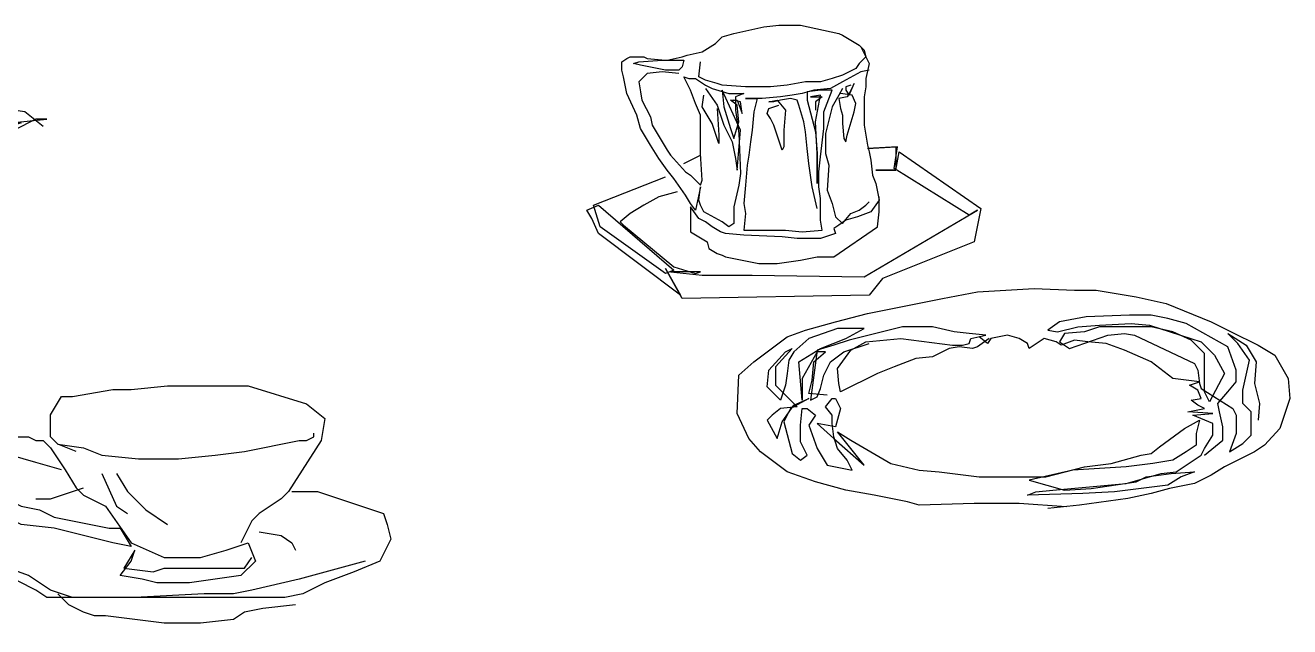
# Model space of a CAD drawing. Extents: x -42728 to 99010, y -18674 to 47645.
# Drawn here: x 74331 to 75430, y 33720 to 34243 of the extents above; entities that cross this region are included whole.
import ezdxf

# ---------------------------------------------------------------- set-up
doc = ezdxf.new("R2010")
doc.units = 0
doc.header["$LTSCALE"] = 100
doc.header["$MEASUREMENT"] = 0
doc.layers.get('0').update_dxf_attribs({"linetype": 'CONTINUOUS'})
doc.layers.add('家具', color=223, linetype='CONTINUOUS')

# ---------------------------------------------------------------- blocks, each defined once
blk = doc.blocks.new('A$C0F706F19')
at = {"layer": '家具', "color": 3}
for p, q in [((526.6, 1397.2), (544.8, 1433.4)), ((544.8, 1433.4), (553.9, 1442.5)), ((553.9, 1442.5), (563, 1360.9)), ((499.4, 1333.7), (526.6, 1397.2)), ((563, 1360.9), (581.1, 1324.6)), ((463.1, 1306.4), (499.4, 1333.7)), ((581.1, 1324.6), (608.3, 1306.4)), ((308.7, 1288.3), (281.5, 1279.2)), ((281.5, 1288.3), (299.6, 1279.2)), ((281.5, 1279.2), (281.5, 1288.3)), ((299.6, 1279.2), (336, 1288.3)), ((390.4, 1297.4), (308.7, 1288.3)), ((336, 1288.3), (390.4, 1297.4)), ((345, 1261.1), (390.4, 1297.4)), ((390.4, 1297.4), (408.6, 1297.4)), ((408.6, 1297.4), (444.9, 1306.4)), ((444.9, 1306.4), (463.1, 1306.4)), ((608.3, 1306.4), (671.9, 1297.4)), ((671.9, 1297.4), (717.3, 1297.4)), ((717.3, 1297.4), (744.5, 1288.3)), ((744.5, 1288.3), (780.9, 1279.2)), ((1026, 1288.3), (1026, 1261.1)), ((1026, 1288.3), (1026, 1288.3)), ((1053.3, 1288.3), (1026, 1288.3)), ((1116.8, 1279.2), (1053.3, 1288.3)), ((281.5, 1279.2), (272.4, 1233.9)), ((281.5, 1252), (281.5, 1279.2)), ((372.3, 1252), (345, 1261.1)), ((799, 1261.1), (762.7, 1233.9)), ((780.9, 1279.2), (799, 1261.1)), ((1026, 1261.1), (1053.3, 1261.1)), ((1026, 1252), (1026, 1261.1)), ((1026, 1261.1), (1080.5, 1252)), ((1053.3, 1261.1), (1107.7, 1252)), ((1080.5, 1252), (1171.3, 1261.1)), ((1144.1, 1261.1), (1089.6, 1233.9)), ((1162.2, 1242.9), (1116.8, 1279.2)), ((1171.3, 1261.1), (1144.1, 1261.1)), ((272.4, 1233.9), (299.6, 1224.8)), ((290.6, 1215.7), (281.5, 1252)), ((299.6, 1224.8), (317.8, 1224.8)), ((317.8, 1224.8), (345, 1215.7)), ((381.4, 1252), (372.3, 1252)), ((435.8, 1242.9), (381.4, 1252)), ((481.2, 1233.9), (435.8, 1242.9)), ((599.3, 1233.9), (481.2, 1233.9)), ((635.6, 1242.9), (599.3, 1233.9)), ((699.1, 1242.9), (635.6, 1242.9)), ((762.7, 1233.9), (699.1, 1242.9)), ((726.4, 1206.6), (762.7, 1224.8)), ((799, 1233.9), (762.7, 1170.3)), ((762.7, 1224.8), (799, 1233.9)), ((989.7, 1197.6), (1007.9, 1233.9)), ((1007.9, 1233.9), (1026, 1252)), ((1053.3, 1233.9), (1026, 1197.6)), ((1107.7, 1252), (1053.3, 1233.9)), ((1089.6, 1233.9), (1053.3, 1070.6)), ((317.8, 1179.4), (290.6, 1215.7)), ((345, 1215.7), (363.2, 1206.6)), ((363.2, 1206.6), (408.6, 1197.6)), ((408.6, 1197.6), (463.1, 1197.6)), ((463.1, 1197.6), (481.2, 1197.6)), ((481.2, 1197.6), (590.2, 1188.5)), ((617.4, 1188.5), (726.4, 1206.6)), ((980.6, 1170.3), (989.7, 1197.6)), ((1026, 1197.6), (1007.9, 1097.8)), ((317.8, 1115.9), (317.8, 1179.4)), ((590.2, 1188.5), (617.4, 1188.5)), ((762.7, 1170.3), (753.6, 1097.8)), ((935.2, 1097.8), (980.6, 1170.3)), ((72.6, 1088.7), (127.1, 1115.9)), ((127.1, 1115.9), (190.7, 1115.9)), ((190.7, 1115.9), (217.9, 1106.8)), ((217.9, 1106.8), (227, 1088.7)), ((336, 1025.2), (317.8, 1115.9)), ((45.4, 1061.5), (72.6, 1088.7)), ((227, 1088.7), (245.2, 1070.6)), ((245.2, 1070.6), (263.3, 1052.4)), ((753.6, 1097.8), (744.5, 1043.3)), ((917.1, 1052.4), (935.2, 1097.8)), ((1007.9, 1097.8), (998.8, 1034.3)), ((1053.3, 1070.6), (1026, 1034.3)), ((18.2, 1034.3), (45.4, 1061.5)), ((90.8, 1043.3), (54.5, 1025.2)), ((127.1, 1052.4), (90.8, 1043.3)), ((172.5, 1052.4), (127.1, 1052.4)), ((217.9, 1043.3), (172.5, 1052.4)), ((245.2, 1034.3), (217.9, 1043.3)), ((263.3, 1052.4), (290.6, 1025.2)), ((744.5, 1043.3), (735.5, 925.4)), ((898.9, 1016.1), (917.1, 1052.4)), ((9.1, 961.7), (18.2, 1034.3)), ((54.5, 1025.2), (27.2, 988.9)), ((290.6, 1016.1), (245.2, 1034.3)), ((290.6, 1025.2), (317.8, 961.7)), ((308.7, 988.9), (290.6, 1016.1)), ((345, 998), (336, 1025.2)), ((880.7, 970.8), (898.9, 1016.1)), ((998.8, 1034.3), (980.6, 943.5)), ((1026, 1034.3), (998.8, 979.8)), ((27.2, 988.9), (18.2, 925.4)), ((317.8, 789.3), (308.7, 988.9)), ((336, 771.2), (345, 998)), ((998.8, 979.8), (971.5, 834.7)), ((0, 871), (9.1, 961.7)), ((18.2, 925.4), (54.5, 943.5)), ((54.5, 943.5), (45.4, 925.4)), ((317.8, 961.7), (326.9, 943.5)), ((326.9, 943.5), (336, 898.2)), ((862.6, 925.4), (880.7, 970.8)), ((980.6, 943.5), (962.5, 898.2)), ((45.4, 925.4), (36.3, 898.2)), ((481.2, 916.3), (381.4, 925.4)), ((526.6, 916.3), (481.2, 916.3)), ((599.3, 907.2), (526.6, 916.3)), ((735.5, 925.4), (735.5, 889.1)), ((835.3, 889.1), (862.6, 925.4)), ((36.3, 898.2), (36.3, 825.6)), ((336, 898.2), (326.9, 852.8)), ((653.7, 898.2), (599.3, 907.2)), ((735.5, 889.1), (753.6, 825.6)), ((771.8, 743.9), (835.3, 889.1)), ((962.5, 898.2), (953.4, 852.8)), ((0, 798.4), (0, 871)), ((326.9, 852.8), (317.8, 789.3)), ((953.4, 852.8), (926.1, 771.2)), ((36.3, 825.6), (45.4, 698.6)), ((753.6, 825.6), (771.8, 762.1)), ((971.5, 834.7), (962.5, 798.4)), ((9.1, 762.1), (0, 798.4)), ((962.5, 798.4), (962.5, 771.2)), ((36.3, 671.4), (9.1, 762.1)), ((317.8, 662.3), (336, 771.2)), ((771.8, 762.1), (771.8, 743.9)), ((926.1, 771.2), (889.8, 635.1)), ((962.5, 771.2), (935.2, 680.4)), ((771.8, 689.5), (771.8, 753)), ((45.4, 698.6), (99.9, 589.7)), ((54.5, 616.9), (36.3, 671.4)), ((299.6, 607.9), (317.8, 662.3)), ((789.9, 635.1), (771.8, 689.5)), ((935.2, 680.4), (926.1, 635.1)), ((789.9, 508.1), (789.9, 635.1)), ((889.8, 635.1), (880.7, 616.9)), ((926.1, 635.1), (926.1, 526.2)), ((99.9, 517.1), (54.5, 616.9)), ((263.3, 471.8), (299.6, 607.9)), ((880.7, 616.9), (844.4, 453.6)), ((1380.1, 589.7), (1470.9, 598.8)), ((1470.9, 598.8), (1561.7, 598.8)), ((1561.7, 598.8), (1670.7, 598.8)), ((1670.7, 598.8), (1816, 553.4)), ((99.9, 589.7), (145.3, 480.8)), ((1180.4, 526.2), (1207.6, 571.6)), ((1207.6, 571.6), (1234.9, 571.6)), ((1234.9, 571.6), (1334.7, 589.7)), ((1334.7, 589.7), (1380.1, 589.7)), ((1816, 553.4), (1861.4, 517.1)), ((136.2, 417.3), (99.9, 517.1)), ((799, 453.6), (789.9, 508.1)), ((926.1, 526.2), (917.1, 471.8)), ((1180.4, 471.8), (1180.4, 526.2)), ((1861.4, 517.1), (1852.3, 462.7)), ((145.3, 480.8), (208.8, 362.9)), ((236.1, 399.2), (263.3, 471.8)), ((408.6, 480.8), (363.2, 444.6)), ((917.1, 471.8), (880.7, 308.5)), ((1016.9, 444.6), (1089.6, 471.8)), ((1089.6, 471.8), (1125.9, 471.8)), ((1125.9, 471.8), (1144.1, 462.7)), ((1198.5, 453.6), (1180.4, 471.8)), ((1816, 462.7), (1834.1, 471.8)), ((1834.1, 471.8), (1834.1, 480.8)), ((363.2, 444.6), (336, 245)), ((808.1, 426.4), (799, 453.6)), ((844.4, 453.6), (835.3, 399.2)), ((998.8, 390.1), (1016.9, 444.6)), ((1144.1, 462.7), (1162.2, 462.7)), ((1162.2, 462.7), (1180.4, 444.6)), ((1180.4, 444.6), (1216.7, 390.1)), ((1243.9, 435.5), (1198.5, 453.6)), ((1198.5, 453.6), (1262.1, 444.6)), ((1262.1, 444.6), (1307.5, 426.4)), ((1661.6, 435.5), (1797.8, 462.7)), ((1852.3, 462.7), (1770.6, 335.7)), ((1797.8, 462.7), (1816, 462.7)), ((172.5, 317.5), (136.2, 417.3)), ((808.1, 381), (808.1, 426.4)), ((1053.3, 426.4), (1044.2, 381)), ((1080.5, 426.4), (1053.3, 426.4)), ((1144.1, 408.3), (1080.5, 426.4)), ((1207.6, 390.1), (1144.1, 408.3)), ((1307.5, 426.4), (1398.3, 417.3)), ((1398.3, 417.3), (1434.6, 417.3)), ((1434.6, 417.3), (1498.2, 417.3)), ((1498.2, 417.3), (1589, 426.4)), ((1589, 426.4), (1661.6, 435.5)), ((199.8, 308.5), (236.1, 399.2)), ((826.3, 326.6), (808.1, 381)), ((835.3, 399.2), (853.5, 317.5)), ((1035.1, 308.5), (998.8, 390.1)), ((1044.2, 381), (1053.3, 353.8)), ((1216.7, 390.1), (1243.9, 344.8)), ((1307.5, 381), (1343.8, 299.4)), ((1343.8, 381), (1371.1, 335.7)), ((208.8, 362.9), (208.8, 344.8)), ((1053.3, 353.8), (1062.3, 335.7)), ((208.8, 344.8), (172.5, 199.6)), ((190.7, 217.7), (172.5, 317.5)), ((326.9, 326.6), (299.6, 299.4)), ((862.6, 254), (826.3, 326.6)), ((853.5, 317.5), (862.6, 254)), ((1062.3, 335.7), (1089.6, 308.5)), ((1144.1, 317.5), (1180.4, 317.5)), ((1180.4, 317.5), (1262.1, 344.8)), ((1243.9, 344.8), (1262.1, 326.6)), ((1262.1, 326.6), (1316.6, 299.4)), ((1371.1, 335.7), (1416.5, 290.3)), ((1752.4, 317.5), (1697.9, 281.2)), ((1770.6, 335.7), (1752.4, 317.5)), ((1779.6, 335.7), (1843.2, 335.7)), ((1843.2, 335.7), (1979.4, 290.3)), ((190.7, 226.8), (199.8, 308.5)), ((299.6, 299.4), (272.4, 163.3)), ((871.7, 290.3), (862.6, 254)), ((880.7, 308.5), (871.7, 290.3)), ((1016.9, 272.2), (1044.2, 290.3)), ((1071.4, 272.2), (1035.1, 308.5)), ((1089.6, 308.5), (1107.7, 299.4)), ((1107.7, 299.4), (1153.1, 290.3)), ((1153.1, 290.3), (1189.5, 272.2)), ((1316.6, 299.4), (1380.1, 208.7)), ((1343.8, 299.4), (1371.1, 281.2)), ((1416.5, 290.3), (1470.9, 254)), ((1979.4, 290.3), (2006.6, 281.2)), ((862.6, 254), (871.7, 226.8)), ((989.7, 217.7), (1016.9, 272.2)), ((1107.7, 254), (1071.4, 272.2)), ((1189.5, 245), (1107.7, 254)), ((1189.5, 272.2), (1325.7, 245)), ((1679.8, 263.1), (1670.7, 245)), ((1697.9, 281.2), (1679.8, 263.1)), ((2006.6, 281.2), (2015.7, 254)), ((2015.7, 254), (2024.8, 217.7)), ((172.5, 199.6), (190.7, 226.8)), ((336, 245), (326.9, 190.5)), ((871.7, 226.8), (898.9, 163.3)), ((1262.1, 226.8), (1189.5, 245)), ((1334.7, 208.7), (1262.1, 226.8)), ((1325.7, 245), (1352.9, 245)), ((1352.9, 245), (1380.1, 199.6)), ((1670.7, 245), (1652.5, 208.7)), ((1697.9, 235.9), (1752.4, 226.8)), ((1752.4, 226.8), (1779.6, 208.7)), ((190.7, 72.6), (190.7, 217.7)), ((326.9, 190.5), (299.6, 108.9)), ((1016.9, 163.3), (989.7, 217.7)), ((1380.1, 199.6), (1334.7, 208.7)), ((1389.2, 190.5), (1362, 145.2)), ((1380.1, 208.7), (1461.9, 172.4)), ((1380.1, 163.3), (1389.2, 190.5)), ((1552.7, 172.4), (1616.2, 190.5)), ((1616.2, 190.5), (1670.7, 208.7)), ((1670.7, 208.7), (1688.9, 163.3)), ((1779.6, 208.7), (1788.7, 190.5)), ((2024.8, 217.7), (1997.6, 163.3)), ((898.9, 163.3), (908, 136.1)), ((1053.3, 136.1), (1016.9, 163.3)), ((1125.9, 127), (1026, 163.3)), ((1352.9, 127), (1380.1, 163.3)), ((1461.9, 172.4), (1516.3, 172.4)), ((1516.3, 172.4), (1552.7, 172.4)), ((1688.9, 163.3), (1652.5, 127)), ((1661.6, 145.2), (1679.8, 172.4)), ((1961.2, 163.3), (1897.7, 145.2)), ((1997.6, 163.3), (1934, 136.1)), ((908, 136.1), (898.9, 117.9)), ((1144.1, 90.7), (1053.3, 136.1)), ((1180.4, 90.7), (1125.9, 127)), ((1407.4, 117.9), (1352.9, 127)), ((1362, 145.2), (1434.6, 136.1)), ((1434.6, 136.1), (1461.9, 145.2)), ((1461.9, 145.2), (1570.8, 145.2)), ((1570.8, 145.2), (1598.1, 145.2)), ((1652.5, 127), (1589, 117.9)), ((1598.1, 145.2), (1661.6, 145.2)), ((1897.7, 145.2), (1797.8, 117.9)), ((1934, 136.1), (1861.4, 108.9)), ((898.9, 117.9), (862.6, 90.7)), ((1443.7, 108.9), (1407.4, 117.9)), ((1525.4, 108.9), (1443.7, 108.9)), ((1589, 117.9), (1525.4, 108.9)), ((1797.8, 117.9), (1679.8, 90.7)), ((1861.4, 108.9), (1806.9, 81.7)), ((245.2, 45.4), (190.7, 72.6)), ((862.6, 90.7), (799, 36.3)), ((1171.3, 72.6), (1144.1, 90.7)), ((1207.6, 72.6), (1171.3, 72.6)), ((1234.9, 72.6), (1180.4, 90.7)), ((1225.8, 54.4), (1198.5, 81.7)), ((1280.3, 72.6), (1207.6, 72.6)), ((1271.2, 72.6), (1234.9, 72.6)), ((1389.2, 72.6), (1271.2, 72.6)), ((1407.4, 72.6), (1280.3, 72.6)), ((1561.7, 81.7), (1389.2, 72.6)), ((1561.7, 72.6), (1407.4, 72.6)), ((1634.4, 81.7), (1561.7, 81.7)), ((1616.2, 72.6), (1561.7, 72.6)), ((1761.5, 72.6), (1616.2, 72.6)), ((1679.8, 90.7), (1634.4, 81.7)), ((1806.9, 81.7), (1761.5, 72.6)), ((317.8, 27.2), (245.2, 45.4)), ((799, 36.3), (753.6, 27.2)), ((1262.1, 36.3), (1225.8, 54.4)), ((1289.3, 27.2), (1262.1, 36.3)), ((1661.6, 36.3), (1634.4, 18.1)), ((1707, 45.4), (1661.6, 36.3)), ((1788.7, 54.4), (1707, 45.4)), ((363.2, 0), (317.8, 27.2)), ((708.2, 18.1), (662.8, 0)), ((753.6, 27.2), (708.2, 18.1)), ((1316.6, 27.2), (1289.3, 27.2)), ((1389.2, 18.1), (1316.6, 27.2)), ((1461.9, 9.1), (1389.2, 18.1)), ((1516.3, 9.1), (1461.9, 9.1)), ((1552.7, 9.1), (1516.3, 9.1)), ((1634.4, 18.1), (1552.7, 9.1)), ((490.3, 0), (363.2, 0)), ((535.7, 0), (490.3, 0)), ((662.8, 0), (535.7, 0))]:
    blk.add_line(p, q, dxfattribs=at)
blk = doc.blocks.new('A$C502B7C3E')
at = {"layer": '家具', "color": 3}
for p, q in [((401.9, 1188.3), (439.2, 1196.6)), ((439.2, 1196.6), (476.5, 1200.7)), ((476.5, 1200.7), (505.5, 1200.7)), ((505.5, 1200.7), (530.4, 1200.7)), ((530.4, 1200.7), (625.7, 1180)), ((319.1, 1155.2), (335.6, 1171.7)), ((335.6, 1171.7), (364.6, 1180)), ((364.6, 1180), (401.9, 1188.3)), ((625.7, 1180), (634, 1175.9)), ((634, 1175.9), (654.7, 1163.4)), ((654.7, 1163.4), (675.4, 1151)), ((248.6, 1126.2), (285.9, 1134.5)), ((285.9, 1134.5), (319.1, 1155.2)), ((675.4, 1151), (687.9, 1138.6)), ((679.6, 1146.9), (683.7, 1138.6)), ((683.7, 1138.6), (692, 1122)), ((687.9, 1138.6), (692, 1122)), ((87, 1109.6), (99.4, 1117.9)), ((87, 1088.9), (87, 1109.6)), ((99.4, 1117.9), (107.7, 1122)), ((107.7, 1122), (120.2, 1122)), ((116, 1105.5), (128.5, 1109.6)), ((132.6, 1101.3), (116, 1105.5)), ((120.2, 1122), (140.9, 1122)), ((128.5, 1109.6), (186.5, 1113.7)), ((174, 1093), (132.6, 1101.3)), ((140.9, 1122), (149.2, 1117.9)), ((149.2, 1117.9), (194.8, 1113.7)), ((186.5, 1113.7), (198.9, 1113.7)), ((194.8, 1113.7), (227.9, 1113.7)), ((198.9, 1113.7), (236.2, 1122)), ((227.9, 1113.7), (240.3, 1113.7)), ((236.2, 1122), (248.6, 1126.2)), ((240.3, 1113.7), (236.2, 1097.2)), ((277.6, 1072.3), (281.8, 1109.6)), ((675.4, 1105.5), (667.1, 1093)), ((692, 1122), (675.4, 1105.5)), ((692, 1122), (700.3, 1105.5)), ((700.3, 1105.5), (692, 1068.2)), ((91.2, 1072.3), (87, 1088.9)), ((95.3, 1051.6), (91.2, 1072.3)), ((149.2, 1080.6), (128.5, 1059.9)), ((186.5, 1084.8), (149.2, 1080.6)), ((194.8, 1088.9), (174, 1093)), ((227.9, 1080.6), (186.5, 1084.8)), ((227.9, 1088.9), (194.8, 1088.9)), ((236.2, 1097.2), (227.9, 1088.9)), ((240.3, 1072.3), (252.8, 1068.2)), ((248.6, 1055.8), (240.3, 1072.3)), ((252.8, 1068.2), (269.3, 1068.2)), ((269.3, 1068.2), (294.2, 1051.6)), ((294.2, 1064.1), (277.6, 1072.3)), ((609.1, 1068.2), (580.1, 1059.9)), ((634, 1076.5), (609.1, 1068.2)), ((667.1, 1093), (634, 1076.5)), ((679.6, 1084.8), (634, 1059.9)), ((700.3, 1088.9), (679.6, 1084.8)), ((692, 1068.2), (692, 1047.5)), ((99.4, 1030.9), (95.3, 1051.6)), ((128.5, 1059.9), (132.6, 1035.1)), ((256.9, 1039.2), (248.6, 1055.8)), ((269.3, 1006.1), (256.9, 1039.2)), ((323.2, 1055.8), (294.2, 1064.1)), ((294.2, 1051.6), (310.8, 1043.4)), ((294.2, 1043.4), (323.2, 1002)), ((310.8, 1043.4), (352.2, 1030.9)), ((335.6, 1051.6), (323.2, 1055.8)), ((393.7, 1047.5), (335.6, 1051.6)), ((335.6, 1039.2), (339.8, 997.8)), ((381.2, 939.9), (335.6, 1039.2)), ((422.7, 1047.5), (393.7, 1047.5)), ((455.8, 1047.5), (422.7, 1047.5)), ((497.2, 1051.6), (455.8, 1047.5)), ((542.8, 1059.9), (497.2, 1051.6)), ((563.5, 1039.2), (534.5, 1030.9)), ((580.1, 1059.9), (542.8, 1059.9)), ((580.1, 1039.2), (547, 1035.1)), ((605, 1043.4), (563.5, 1039.2)), ((609.1, 1039.2), (580.1, 1039.2)), ((588.4, 985.4), (609.1, 1039.2)), ((634, 1059.9), (605, 1043.4)), ((634, 1043.4), (625.7, 1026.8)), ((654.7, 1051.6), (642.3, 1047.5)), ((642.3, 1047.5), (642.3, 1039.2)), ((642.3, 1039.2), (650.6, 1026.8)), ((663, 1055.8), (650.6, 1030.9)), ((650.6, 1026.8), (663, 1055.8)), ((692, 1047.5), (687.9, 1022.7)), ((124.3, 977.1), (99.4, 1030.9)), ((132.6, 1035.1), (136.7, 1014.4)), ((136.7, 1014.4), (157.5, 973)), ((281.8, 977.1), (269.3, 1006.1)), ((285.9, 997.8), (290.1, 1026.8)), ((352.2, 1030.9), (377.1, 1030.9)), ((356.4, 1014.4), (372.9, 1014.4)), ((372.9, 1002), (356.4, 1014.4)), ((381.2, 1010.2), (364.6, 1014.4)), ((389.5, 1030.9), (368.8, 1022.7)), ((368.8, 1022.7), (368.8, 989.5)), ((372.9, 1014.4), (385.4, 981.3)), ((377.1, 1030.9), (389.5, 1030.9)), ((385.4, 981.3), (381.2, 1010.2)), ((393.7, 1018.5), (422.7, 1018.5)), ((435.1, 1018.5), (393.7, 1018.5)), ((422.7, 1018.5), (414.4, 985.4)), ((480.7, 1022.7), (435.1, 1018.5)), ((451.7, 1010.2), (472.4, 1014.4)), ((464.1, 1010.2), (451.7, 1010.2)), ((480.7, 1014.4), (464.1, 1010.2)), ((472.4, 1014.4), (493.1, 989.5)), ((509.7, 1026.8), (480.7, 1022.7)), ((505.5, 1018.5), (480.7, 1014.4)), ((522.1, 1014.4), (505.5, 1018.5)), ((534.5, 1030.9), (509.7, 1026.8)), ((526.3, 1002), (522.1, 1014.4)), ((547, 1035.1), (547, 1014.4)), ((547, 1014.4), (567.7, 935.7)), ((580.1, 1026.8), (555.3, 1022.7)), ((555.3, 1022.7), (584.3, 1022.7)), ((567.7, 960.6), (580.1, 1026.8)), ((584.3, 1022.7), (567.7, 1010.2)), ((567.7, 1010.2), (567.7, 989.5)), ((625.7, 1026.8), (609.1, 997.8)), ((646.4, 1022.7), (625.7, 1018.5)), ((625.7, 1018.5), (629.8, 993.7)), ((658.8, 1026.8), (629.8, 1030.9)), ((650.6, 1030.9), (646.4, 1022.7)), ((667.1, 1006.1), (658.8, 1026.8)), ((663, 985.4), (667.1, 1006.1)), ((687.9, 1022.7), (687.9, 1002)), ((132.6, 944), (124.3, 977.1)), ((157.5, 973), (161.6, 952.3)), ((281.8, 952.3), (281.8, 977.1)), ((310.8, 956.4), (285.9, 997.8)), ((323.2, 1002), (339.8, 952.3)), ((323.2, 993.7), (327.4, 927.4)), ((339.8, 997.8), (356.4, 944)), ((368.8, 989.5), (377.1, 931.6)), ((377.1, 960.6), (372.9, 1002)), ((414.4, 985.4), (410.2, 939.9)), ((447.5, 981.3), (451.7, 993.7)), ((455.8, 968.8), (447.5, 981.3)), ((451.7, 993.7), (476.5, 1002)), ((493.1, 989.5), (489, 939.9)), ((538.7, 960.6), (526.3, 1002)), ((588.4, 944), (588.4, 985.4)), ((609.1, 997.8), (592.5, 931.6)), ((629.8, 993.7), (634, 977.1)), ((634, 977.1), (634, 956.4)), ((646.4, 927.4), (663, 985.4)), ((687.9, 1002), (687.9, 981.3)), ((687.9, 981.3), (687.9, 952.3)), ((157.5, 902.6), (132.6, 944)), ((161.6, 952.3), (198.9, 890.2)), ((281.8, 927.4), (281.8, 952.3)), ((327.4, 906.7), (310.8, 956.4)), ((339.8, 952.3), (360.5, 910.9)), ((356.4, 944), (364.6, 919.2)), ((364.6, 919.2), (377.1, 960.6)), ((464.1, 952.3), (455.8, 968.8)), ((476.5, 915), (464.1, 952.3)), ((542.8, 935.7), (538.7, 960.6)), ((571.8, 881.9), (567.7, 960.6)), ((580.1, 873.6), (588.4, 944)), ((634, 956.4), (638.1, 919.2)), ((687.9, 952.3), (692, 927.4)), ((281.8, 881.9), (281.8, 927.4)), ((327.4, 927.4), (327.4, 906.7)), ((360.5, 910.9), (368.8, 869.5)), ((372.9, 840.5), (381.2, 939.9)), ((377.1, 931.6), (381.2, 832.2)), ((406.1, 910.9), (401.9, 877.8)), ((410.2, 939.9), (406.1, 910.9)), ((484.8, 890.2), (476.5, 915)), ((489, 939.9), (489, 919.2)), ((489, 919.2), (489, 898.5)), ((547, 894.3), (542.8, 935.7)), ((567.7, 935.7), (571.8, 881.9)), ((592.5, 931.6), (592.5, 881.9)), ((638.1, 919.2), (642.3, 910.9)), ((642.3, 910.9), (646.4, 927.4)), ((692, 927.4), (696.1, 902.6)), ((178.2, 869.5), (157.5, 902.6)), ((198.9, 890.2), (207.2, 877.8)), ((285.9, 815.6), (281.8, 881.9)), ((489, 898.5), (484.8, 890.2)), ((551.1, 857), (547, 894.3)), ((571.8, 807.4), (571.8, 881.9)), ((571.8, 881.9), (571.8, 807.4)), ((592.5, 881.9), (600.8, 852.9)), ((696.1, 902.6), (700.3, 886)), ((696.1, 894.3), (766.6, 898.5)), ((770.7, 898.5), (696.1, 894.3)), ((700.3, 886), (704.4, 865.3)), ((762.4, 844.6), (770.7, 898.5)), ((766.6, 898.5), (766.6, 840.5)), ((766.6, 840.5), (774.9, 886)), ((774.9, 886), (977.9, 745.3)), ((198.9, 840.5), (178.2, 869.5)), ((207.2, 877.8), (244.5, 836.3)), ((240.3, 857), (281.8, 877.8)), ((368.8, 869.5), (372.9, 840.5)), ((397.8, 852.9), (393.7, 803.2)), ((401.9, 877.8), (397.8, 852.9)), ((559.4, 799.1), (551.1, 857)), ((576, 836.3), (580.1, 873.6)), ((600.8, 852.9), (596.7, 790.8)), ((704.4, 865.3), (708.6, 828.1)), ((16.6, 753.5), (194.8, 823.9)), ((215.5, 819.8), (198.9, 840.5)), ((244.5, 778.4), (215.5, 819.8)), ((244.5, 836.3), (256.9, 828.1)), ((256.9, 828.1), (269.3, 815.6)), ((381.2, 832.2), (377.1, 803.2)), ((576, 799.1), (576, 836.3)), ((708.6, 828.1), (716.9, 807.4)), ((716.9, 840.5), (766.6, 840.5)), ((766.6, 840.5), (716.9, 840.5)), ((948.9, 728.7), (762.4, 844.6)), ((223.8, 786.7), (178.2, 774.2)), ((269.3, 815.6), (281.8, 803.2)), ((281.8, 799.1), (269.3, 741.1)), ((277.6, 766), (281.8, 799.1)), ((281.8, 803.2), (285.9, 815.6)), ((377.1, 803.2), (364.6, 749.4)), ((393.7, 803.2), (389.5, 757.7)), ((571.8, 745.3), (559.4, 799.1)), ((580.1, 770.1), (576, 799.1)), ((596.7, 790.8), (609.1, 757.7)), ((716.9, 807.4), (721, 786.7)), ((721, 786.7), (725.1, 766)), ((0, 741.1), (29, 753.5)), ((33.1, 699.7), (16.6, 753.5)), ((29, 753.5), (215.5, 592.1)), ((140.9, 753.5), (107.7, 732.8)), ((178.2, 774.2), (140.9, 753.5)), ((256.9, 757.7), (244.5, 778.4)), ((269.3, 741.1), (256.9, 757.7)), ((281.8, 753.5), (277.6, 766)), ((290.1, 737), (281.8, 753.5)), ((389.5, 757.7), (393.7, 732.8)), ((580.1, 737), (580.1, 770.1)), ((609.1, 757.7), (617.4, 724.6)), ((675.4, 741.1), (692, 753.5)), ((692, 753.5), (700.3, 761.8)), ((725.1, 766), (704.4, 737)), ((725.1, 761.8), (725.1, 774.2)), ((725.1, 737), (725.1, 761.8)), ((12.4, 720.4), (0, 741.1)), ((107.7, 732.8), (82.9, 712.1)), ((256.9, 749.4), (256.9, 687.3)), ((277.6, 720.4), (256.9, 749.4)), ((335.6, 712.1), (290.1, 737)), ((364.6, 749.4), (364.6, 708)), ((393.7, 732.8), (389.5, 691.4)), ((580.1, 716.3), (580.1, 737)), ((617.4, 724.6), (634, 708)), ((634, 708), (654.7, 732.8)), ((671.3, 724.6), (642.3, 716.3)), ((654.7, 732.8), (675.4, 741.1)), ((704.4, 737), (671.3, 724.6)), ((687.9, 575.5), (969.6, 741.1)), ((721, 699.7), (725.1, 737)), ((969.6, 741.1), (948.9, 728.7)), ((977.9, 745.3), (961.3, 662.5)), ((29, 683.2), (12.4, 720.4)), ((194.8, 583.8), (33.1, 699.7)), ((82.9, 712.1), (91.2, 703.9)), ((91.2, 703.9), (215.5, 600.3)), ((294.2, 712.1), (277.6, 720.4)), ((310.8, 699.7), (294.2, 712.1)), ((331.5, 687.3), (310.8, 699.7)), ((352.2, 699.7), (335.6, 712.1)), ((364.6, 708), (352.2, 699.7)), ((389.5, 691.4), (455.8, 691.4)), ((455.8, 691.4), (493.1, 691.4)), ((493.1, 691.4), (534.5, 687.3)), ((534.5, 687.3), (584.3, 691.4)), ((584.3, 691.4), (580.1, 716.3)), ((625.7, 703.9), (613.3, 695.6)), ((613.3, 625.2), (721, 699.7)), ((613.3, 695.6), (617.4, 683.2)), ((642.3, 716.3), (625.7, 703.9)), ((232, 530), (29, 683.2)), ((256.9, 687.3), (298.3, 662.5)), ((298.3, 662.5), (302.5, 645.9)), ((343.9, 683.2), (331.5, 687.3)), ((389.5, 679), (343.9, 683.2)), ((484.8, 674.9), (389.5, 679)), ((522.1, 670.7), (484.8, 674.9)), ((580.1, 670.7), (522.1, 670.7)), ((617.4, 683.2), (580.1, 670.7)), ((961.3, 662.5), (733.4, 571.4)), ((302.5, 645.9), (323.2, 633.5)), ((323.2, 633.5), (335.6, 629.3)), ((335.6, 629.3), (343.9, 625.2)), ((215.5, 600.3), (269.3, 583.8)), ((343.9, 625.2), (426.8, 608.6)), ((426.8, 608.6), (472.4, 608.6)), ((472.4, 608.6), (530.4, 616.9)), ((530.4, 616.9), (571.8, 625.2)), ((571.8, 625.2), (613.3, 625.2)), ((194.8, 596.2), (232, 530)), ((236.2, 521.7), (194.8, 596.2)), ((215.5, 592.1), (194.8, 583.8)), ((207.2, 587.9), (285.9, 579.6)), ((281.8, 587.9), (207.2, 587.9)), ((269.3, 583.8), (281.8, 587.9)), ((285.9, 579.6), (410.2, 579.6)), ((410.2, 579.6), (687.9, 575.5)), ((733.4, 571.4), (700.3, 530)), ((882.6, 521.7), (969.6, 538.2)), ((969.6, 538.2), (1110.5, 546.5)), ((1110.5, 546.5), (1210, 542.4)), ((1210, 542.4), (1263.8, 542.4)), ((1263.8, 542.4), (1363.3, 525.8)), ((700.3, 530), (236.2, 521.7)), ((758.3, 496.8), (882.6, 521.7)), ((1363.3, 525.8), (1437.9, 509.3)), ((1437.9, 509.3), (1549.7, 463.7)), ((617.4, 463.7), (696.1, 484.4)), ((696.1, 484.4), (758.3, 496.8)), ((1239, 476.1), (1172.7, 463.7)), ((1346.7, 480.3), (1239, 476.1)), ((1400.6, 480.3), (1346.7, 480.3)), ((1442, 472), (1400.6, 480.3)), ((1487.6, 459.6), (1442, 472)), ((497.2, 426.5), (542.8, 443)), ((542.8, 443), (617.4, 463.7)), ((621.6, 447.2), (551.1, 422.3)), ((687.9, 447.2), (621.6, 447.2)), ((642.3, 422.3), (687.9, 447.2)), ((783.2, 451.3), (650.6, 418.2)), ((857.7, 451.3), (783.2, 451.3)), ((911.6, 438.9), (857.7, 451.3)), ((1172.7, 463.7), (1143.7, 443)), ((1143.7, 443), (1168.5, 438.9)), ((1168.5, 438.9), (1218.2, 451.3)), ((1218.2, 451.3), (1272.1, 455.4)), ((1272.1, 451.3), (1234.8, 438.9)), ((1272.1, 455.4), (1350.8, 459.6)), ((1400.6, 451.3), (1272.1, 451.3)), ((1350.8, 459.6), (1396.4, 455.4)), ((1396.4, 455.4), (1524.9, 414)), ((1454.4, 438.9), (1400.6, 451.3)), ((1591.2, 401.6), (1487.6, 459.6)), ((1549.7, 463.7), (1599.5, 438.9)), ((414.4, 364.3), (497.2, 426.5)), ((551.1, 422.3), (513.8, 389.2)), ((580.1, 397.5), (642.3, 422.3)), ((650.6, 418.2), (613.3, 405.8)), ((638.1, 389.2), (700.3, 409.9)), ((654.7, 393.3), (692, 414)), ((692, 414), (779, 422.3)), ((779, 422.3), (907.5, 405.8)), ((948.9, 434.7), (911.6, 438.9)), ((932.3, 405.8), (948.9, 409.9)), ((990.3, 430.6), (948.9, 434.7)), ((948.9, 409.9), (953.1, 422.3)), ((953.1, 422.3), (990.3, 430.6)), ((998.6, 422.3), (969.6, 401.6)), ((994.5, 409.9), (973.8, 426.5)), ((1002.8, 422.3), (994.5, 409.9)), ((1044.2, 430.6), (1002.8, 422.3)), ((1073.2, 422.3), (1044.2, 430.6)), ((1093.9, 409.9), (1073.2, 422.3)), ((1098.1, 397.5), (1093.9, 409.9)), ((1135.4, 422.3), (1098.1, 397.5)), ((1164.4, 414), (1135.4, 422.3)), ((1176.8, 405.8), (1164.4, 414)), ((1185.1, 434.7), (1172.7, 414)), ((1172.7, 414), (1197.5, 397.5)), ((1210, 418.2), (1176.8, 405.8)), ((1234.8, 438.9), (1185.1, 434.7)), ((1197.5, 397.5), (1292.8, 430.6)), ((1243.1, 414), (1210, 418.2)), ((1288.7, 409.9), (1243.1, 414)), ((1334.3, 393.3), (1288.7, 409.9)), ((1292.8, 430.6), (1334.3, 434.7)), ((1334.3, 434.7), (1359.1, 430.6)), ((1359.1, 430.6), (1508.3, 360.2)), ((1500, 418.2), (1454.4, 438.9)), ((1533.2, 385.1), (1500, 418.2)), ((1524.9, 414), (1558, 380.9)), ((1591.2, 434.7), (1636.8, 405.8)), ((1616, 409.9), (1591.2, 434.7)), ((1599.5, 438.9), (1665.8, 405.8)), ((1645, 368.5), (1616, 409.9)), ((451.7, 343.6), (493.1, 389.2)), ((509.7, 397.5), (468.2, 351.9)), ((493.1, 389.2), (509.7, 397.5)), ((513.8, 389.2), (501.4, 368.5)), ((526.3, 364.3), (580.1, 397.5)), ((571.8, 389.2), (534.5, 322.9)), ((571.8, 393.3), (555.3, 269.1)), ((563.5, 364.3), (592.5, 389.2)), ((613.3, 405.8), (571.8, 393.3)), ((592.5, 389.2), (571.8, 389.2)), ((605, 364.3), (638.1, 389.2)), ((621.6, 347.8), (654.7, 393.3)), ((857.7, 376.8), (816.3, 372.6)), ((899.2, 397.5), (857.7, 376.8)), ((924, 401.6), (899.2, 397.5)), ((907.5, 405.8), (932.3, 405.8)), ((957.2, 397.5), (924, 401.6)), ((969.6, 401.6), (957.2, 397.5)), ((1400.6, 364.3), (1334.3, 393.3)), ((1533.2, 327.1), (1533.2, 385.1)), ((1558, 380.9), (1582.9, 335.4)), ((1611.9, 343.6), (1591.2, 401.6)), ((1636.8, 405.8), (1661.6, 364.3)), ((1665.8, 405.8), (1707.2, 380.9)), ((1707.2, 380.9), (1740.4, 322.9)), ((377.1, 331.2), (414.4, 364.3)), ((468.2, 351.9), (468.2, 306.4)), ((501.4, 368.5), (497.2, 335.4)), ((534.5, 269.1), (526.3, 364.3)), ((559.4, 318.8), (563.5, 364.3)), ((588.4, 331.2), (605, 364.3)), ((625.7, 310.5), (621.6, 347.8)), ((762.4, 351.9), (721, 335.4)), ((816.3, 372.6), (762.4, 351.9)), ((1454.4, 322.9), (1400.6, 364.3)), ((1508.3, 360.2), (1516.6, 343.6)), ((1628.5, 294), (1645, 368.5)), ((1661.6, 364.3), (1657.5, 310.5)), ((372.9, 236), (377.1, 331.2)), ((447.5, 302.2), (451.7, 343.6)), ((497.2, 335.4), (493.1, 306.4)), ((534.5, 322.9), (534.5, 269.1)), ((551.1, 285.7), (559.4, 318.8)), ((580.1, 298.1), (588.4, 331.2)), ((721, 335.4), (629.8, 289.8)), ((1520.7, 314.7), (1454.4, 322.9)), ((1495.9, 306.4), (1520.7, 314.7)), ((1516.6, 343.6), (1520.7, 310.5)), ((1533.2, 289.8), (1533.2, 327.1)), ((1582.9, 335.4), (1545.6, 265)), ((1591.2, 289.8), (1611.9, 314.7)), ((1611.9, 314.7), (1611.9, 343.6)), ((1740.4, 322.9), (1744.5, 273.3)), ((480.7, 269.1), (447.5, 302.2)), ((468.2, 306.4), (522.1, 252.6)), ((493.1, 306.4), (480.7, 269.1)), ((596.7, 281.5), (551.1, 285.7)), ((571.8, 277.4), (580.1, 298.1)), ((629.8, 289.8), (625.7, 310.5)), ((1516.6, 294), (1495.9, 306.4)), ((1524.9, 273.3), (1516.6, 294)), ((1520.7, 310.5), (1524.9, 298.1)), ((1524.9, 298.1), (1603.6, 248.4)), ((1545.6, 265), (1533.2, 289.8)), ((1566.3, 260.8), (1591.2, 289.8)), ((1628.5, 260.8), (1628.5, 294)), ((1657.5, 310.5), (1669.9, 260.8)), ((522.1, 252.6), (480.7, 248.4)), ((484.8, 215.3), (513.8, 256.7)), ((551.1, 273.3), (505.5, 248.4)), ((513.8, 256.7), (551.1, 273.3)), ((555.3, 269.1), (571.8, 277.4)), ((592.5, 252.6), (609.1, 273.3)), ((609.1, 231.9), (592.5, 252.6)), ((609.1, 273.3), (617.4, 273.3)), ((617.4, 273.3), (629.8, 248.4)), ((1500, 269.1), (1524.9, 273.3)), ((1516.6, 256.7), (1500, 269.1)), ((1533.2, 248.4), (1516.6, 256.7)), ((1570.5, 240.1), (1566.3, 260.8)), ((1649.2, 240.1), (1628.5, 260.8)), ((1669.9, 260.8), (1665.8, 219.4)), ((1744.5, 273.3), (1719.6, 198.7)), ((401.9, 173.9), (372.9, 236)), ((460, 231.9), (447.5, 219.4)), ((480.7, 248.4), (460, 231.9)), ((505.5, 248.4), (489, 215.3)), ((530.4, 207), (534.5, 248.4)), ((534.5, 248.4), (547, 248.4)), ((547, 248.4), (567.7, 231.9)), ((567.7, 231.9), (551.1, 207)), ((609.1, 211.2), (609.1, 231.9)), ((629.8, 248.4), (617.4, 202.9)), ((1491.7, 240.1), (1533.2, 248.4)), ((1553.9, 236), (1491.7, 240.1)), ((1504.2, 231.9), (1553.9, 236)), ((1553.9, 211.2), (1504.2, 231.9)), ((1578.8, 202.9), (1570.5, 240.1)), ((1603.6, 248.4), (1611.9, 231.9)), ((1611.9, 231.9), (1611.9, 186.3)), ((1649.2, 182.2), (1649.2, 240.1)), ((447.5, 219.4), (472.4, 173.9)), ((472.4, 173.9), (484.8, 215.3)), ((489, 215.3), (509.7, 136.6)), ((530.4, 165.6), (530.4, 207)), ((551.1, 207), (571.8, 149.1)), ((571.8, 211.2), (613.3, 173.9)), ((617.4, 202.9), (571.8, 211.2)), ((613.3, 178), (609.1, 211.2)), ((621.6, 190.5), (654.7, 169.8)), ((687.9, 107.6), (621.6, 190.5)), ((1421.3, 153.2), (1483.4, 198.7)), ((1483.4, 198.7), (1520.7, 219.4)), ((1520.7, 219.4), (1512.5, 186.3)), ((1553.9, 182.2), (1553.9, 211.2)), ((1578.8, 169.8), (1578.8, 202.9)), ((1719.6, 198.7), (1682.3, 157.3)), ((430.9, 140.8), (401.9, 173.9)), ((547, 132.5), (530.4, 165.6)), ((621.6, 149.1), (613.3, 178)), ((613.3, 173.9), (687.9, 107.6)), ((654.7, 169.8), (754.2, 111.8)), ((1512.5, 157.3), (1487.6, 140.8)), ((1512.5, 186.3), (1512.5, 157.3)), ((1533.2, 149.1), (1553.9, 182.2)), ((1533.2, 132.5), (1578.8, 169.8)), ((1611.9, 186.3), (1595.3, 140.8)), ((1595.3, 140.8), (1628.5, 161.5)), ((1628.5, 161.5), (1649.2, 182.2)), ((1682.3, 157.3), (1657.5, 140.8)), ((497.2, 91.1), (430.9, 140.8)), ((509.7, 136.6), (530.4, 120.1)), ((530.4, 120.1), (547, 132.5)), ((571.8, 149.1), (596.7, 107.6)), ((646.4, 120.1), (621.6, 149.1)), ((1301.1, 111.8), (1375.7, 132.5)), ((1375.7, 132.5), (1400.6, 136.6)), ((1400.6, 136.6), (1421.3, 153.2)), ((1487.6, 140.8), (1454.4, 120.1)), ((1462.7, 91.1), (1524.9, 132.5)), ((1524.9, 132.5), (1533.2, 149.1)), ((1657.5, 140.8), (1582.9, 103.5)), ((596.7, 107.6), (658.8, 95.2)), ((658.8, 95.2), (646.4, 120.1)), ((754.2, 111.8), (824.6, 95.2)), ((824.6, 95.2), (874.3, 91.1)), ((1205.8, 95.2), (1098.1, 70.4)), ((1139.5, 78.7), (1234.8, 103.5)), ((1338.4, 103.5), (1205.8, 95.2)), ((1234.8, 103.5), (1301.1, 111.8)), ((1404.7, 111.8), (1338.4, 103.5)), ((1454.4, 120.1), (1404.7, 111.8)), ((1582.9, 103.5), (1549.7, 82.8)), ((567.7, 66.2), (497.2, 91.1)), ((642.3, 45.5), (567.7, 66.2)), ((874.3, 91.1), (973.8, 78.7)), ((973.8, 78.7), (1093.9, 78.7)), ((1093.9, 78.7), (1139.5, 78.7)), ((1098.1, 70.4), (1185.1, 45.5)), ((1251.4, 49.7), (1363.3, 66.2)), ((1338.4, 62.1), (1425.4, 86.9)), ((1363.3, 66.2), (1388.1, 78.7)), ((1388.1, 78.7), (1450.3, 86.9)), ((1425.4, 86.9), (1462.7, 91.1)), ((1475.2, 78.7), (1442, 58)), ((1450.3, 86.9), (1508.3, 91.1)), ((1508.3, 91.1), (1475.2, 78.7)), ((1549.7, 82.8), (1508.3, 62.1)), ((712.7, 33.1), (642.3, 45.5)), ((795.6, 16.6), (712.7, 33.1)), ((1093.9, 33.1), (1114.7, 41.4)), ((1230.7, 37.3), (1093.9, 33.1)), ((1114.7, 41.4), (1156.1, 45.5)), ((1156.1, 45.5), (1338.4, 62.1)), ((1185.1, 45.5), (1251.4, 49.7)), ((1309.4, 41.4), (1230.7, 37.3)), ((1442, 58), (1309.4, 41.4)), ((1400.6, 37.3), (1342.6, 24.8)), ((1446.2, 49.7), (1400.6, 37.3)), ((1508.3, 62.1), (1446.2, 49.7)), ((824.6, 8.3), (795.6, 16.6)), ((961.3, 12.4), (824.6, 8.3)), ((1073.2, 12.4), (961.3, 12.4)), ((1189.2, 4.1), (1073.2, 12.4)), ((1222.4, 8.3), (1143.7, 0)), ((1342.6, 24.8), (1222.4, 8.3))]:
    blk.add_line(p, q, dxfattribs=at)

msp = doc.modelspace()

# ---------------------------------------------------------------- block references
at = {"xscale": 0.35, "yscale": 0.35, "zscale": 0.35}
for name, p in [('A$C502B7C3E', (74819.43969, 33823.13077)), ('A$C0F706F19', (73940.35165, 33720.38552))]:
    msp.add_blockref(name, p, dxfattribs=at)

doc.saveas('drawing.dxf')
